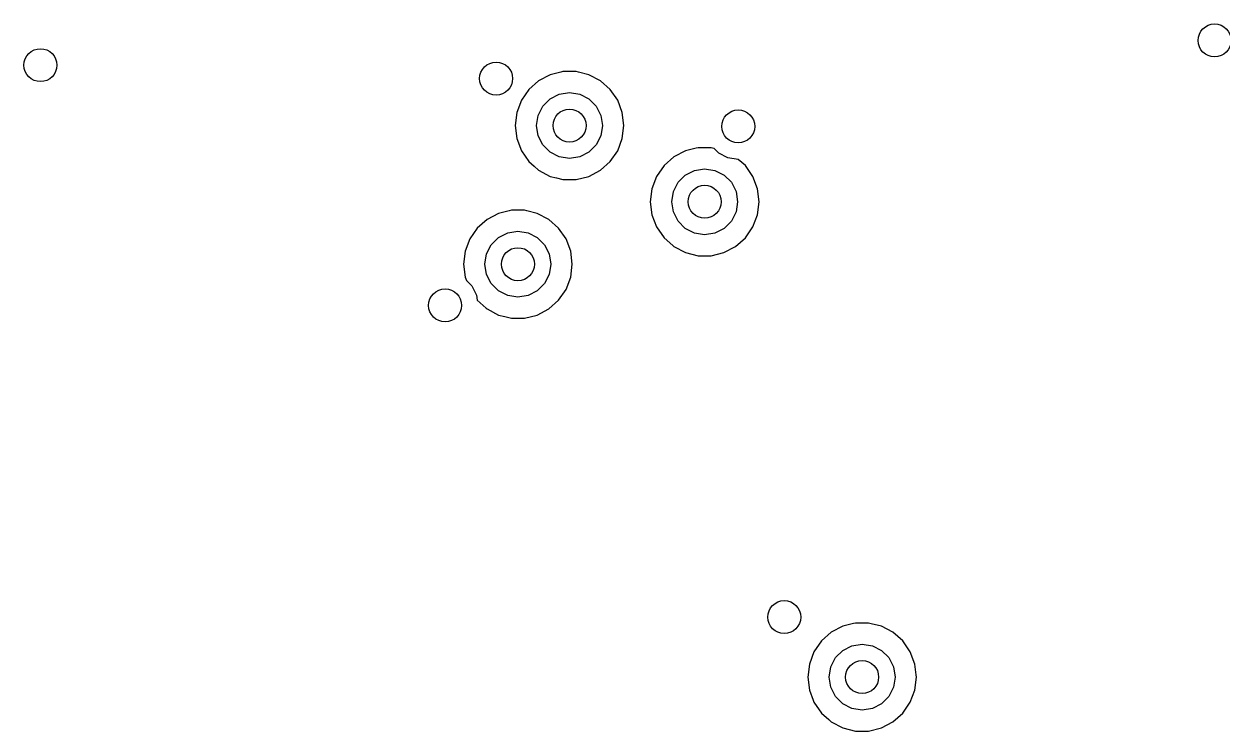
# Model space of a CAD drawing. Extents: x 106.8 to 191.4, y -142.2 to -57.6.
# Drawn here: x 147.28 to 161.81, y -77.87 to -69.3 of the extents above; entities that cross this region are included whole.
import ezdxf

# ---------------------------------------------------------------- set-up
doc = ezdxf.new("R2010")
doc.units = 0
doc.layers.add('BLACK', color=7, linetype='CONTINUOUS')

msp = doc.modelspace()

# ---------------------------------------------------------------- linework, layer by layer
at = {"layer": 'BLACK', "linetype": 'CONTINUOUS'}
for p, q in [((153.787, -69.8819), (153.658, -69.9136)), ((153.812, -69.8756), (153.787, -69.8819)), ((153.971, -69.8756), (153.812, -69.8756)), ((154.002, -69.8831), (153.971, -69.8756)), ((154.126, -69.9136), (154.002, -69.8831)), ((153.517, -69.9875), (153.398, -70.0929)), ((153.658, -69.9136), (153.517, -69.9875)), ((154.266, -69.9875), (154.126, -69.9136)), ((154.385, -70.0929), (154.266, -69.9875)), ((154.266, -69.9875), (154.266, -69.9875)), ((153.398, -70.0929), (153.308, -70.2237)), ((153.657, -70.2065), (153.768, -70.1497)), ((153.768, -70.1497), (153.892, -70.1301)), ((153.892, -70.1301), (154.015, -70.1497)), ((154.015, -70.1497), (154.127, -70.2065)), ((154.476, -70.2237), (154.385, -70.0929)), ((153.308, -70.2237), (153.252, -70.3723)), ((153.511, -70.4065), (153.568, -70.295)), ((153.568, -70.295), (153.657, -70.2065)), ((154.127, -70.2065), (154.215, -70.295)), ((154.215, -70.295), (154.272, -70.4065)), ((154.532, -70.3723), (154.476, -70.2237)), ((153.252, -70.3723), (153.232, -70.5301)), ((153.492, -70.5301), (153.511, -70.4065)), ((154.272, -70.4065), (154.292, -70.5301)), ((154.551, -70.5301), (154.532, -70.3723)), ((153.232, -70.5301), (153.252, -70.6879)), ((153.511, -70.6537), (153.492, -70.5301)), ((154.292, -70.5301), (154.272, -70.6537)), ((154.532, -70.6879), (154.551, -70.5301)), ((153.252, -70.6879), (153.252, -70.6879)), ((153.252, -70.6879), (153.308, -70.8365)), ((153.568, -70.7652), (153.511, -70.6537)), ((153.657, -70.8537), (153.568, -70.7652)), ((154.215, -70.7652), (154.127, -70.8537)), ((154.272, -70.6537), (154.215, -70.7652)), ((154.476, -70.8365), (154.532, -70.6879)), ((153.308, -70.8365), (153.398, -70.9673)), ((153.768, -70.9105), (153.657, -70.8537)), ((153.892, -70.9301), (153.768, -70.9105)), ((154.015, -70.9105), (153.892, -70.9301)), ((154.127, -70.8537), (154.015, -70.9105)), ((154.385, -70.9673), (154.476, -70.8365)), ((155.157, -70.9106), (155.038, -71.016)), ((155.298, -70.8367), (155.157, -70.9106)), ((155.426, -70.805), (155.298, -70.8367)), ((155.452, -70.7987), (155.426, -70.805)), ((155.611, -70.7987), (155.452, -70.7987)), ((155.641, -70.8062), (155.611, -70.7987)), ((155.646, -70.8075), (155.641, -70.8062)), ((155.703, -70.8637), (155.646, -70.8075)), ((155.814, -70.9205), (155.703, -70.8637)), ((153.398, -70.9673), (153.462, -71.0238)), ((153.462, -71.0238), (153.517, -71.0727)), ((154.266, -71.0727), (154.385, -70.9673)), ((155.038, -71.016), (154.948, -71.1468)), ((155.408, -71.0728), (155.531, -71.0532)), ((155.531, -71.0532), (155.655, -71.0728)), ((155.938, -70.9401), (155.814, -70.9205)), ((155.939, -70.9399), (155.938, -70.9401)), ((156.025, -71.016), (155.939, -70.9399)), ((156.115, -71.1468), (156.025, -71.016)), ((153.517, -71.0727), (153.658, -71.1466)), ((153.658, -71.1466), (153.735, -71.1656)), ((153.735, -71.1656), (153.812, -71.1846)), ((153.812, -71.1846), (153.812, -71.1846)), ((153.812, -71.1846), (153.971, -71.1846)), ((153.971, -71.1846), (154.126, -71.1466)), ((153.971, -71.1846), (153.971, -71.1846)), ((154.126, -71.1466), (154.266, -71.0727)), ((154.948, -71.1468), (154.891, -71.2954)), ((155.208, -71.2181), (155.296, -71.1296)), ((155.296, -71.1296), (155.408, -71.0728)), ((155.655, -71.0728), (155.766, -71.1296)), ((155.766, -71.1296), (155.855, -71.2181)), ((156.171, -71.2954), (156.115, -71.1468)), ((154.891, -71.2954), (154.872, -71.4532)), ((155.131, -71.4532), (155.151, -71.3296)), ((155.151, -71.3296), (155.208, -71.2181)), ((155.855, -71.2181), (155.912, -71.3296)), ((155.912, -71.3296), (155.931, -71.4532)), ((156.191, -71.4532), (156.171, -71.2954)), ((154.872, -71.4532), (154.891, -71.611)), ((155.151, -71.5768), (155.131, -71.4532)), ((155.931, -71.4532), (155.912, -71.5768)), ((156.171, -71.611), (156.191, -71.4532)), ((153.032, -71.5941), (152.892, -71.668)), ((153.161, -71.5624), (153.032, -71.5941)), ((153.187, -71.5561), (153.161, -71.5624)), ((153.346, -71.5561), (153.187, -71.5561)), ((153.376, -71.5636), (153.346, -71.5561)), ((153.5, -71.5941), (153.376, -71.5636)), ((153.641, -71.668), (153.5, -71.5941)), ((154.891, -71.611), (154.891, -71.611)), ((154.891, -71.611), (154.948, -71.7596)), ((155.208, -71.6883), (155.151, -71.5768)), ((155.912, -71.5768), (155.855, -71.6883)), ((156.115, -71.7596), (156.171, -71.611)), ((152.773, -71.7734), (152.682, -71.9042)), ((152.892, -71.668), (152.773, -71.7734)), ((153.76, -71.7734), (153.641, -71.668)), ((153.641, -71.668), (153.641, -71.668)), ((153.85, -71.9042), (153.76, -71.7734)), ((154.948, -71.7596), (155.038, -71.8904)), ((155.296, -71.7768), (155.208, -71.6883)), ((155.408, -71.8336), (155.296, -71.7768)), ((155.766, -71.7768), (155.655, -71.8336)), ((155.855, -71.6883), (155.766, -71.7768)), ((156.025, -71.8904), (156.115, -71.7596)), ((152.682, -71.9042), (152.626, -72.0528)), ((152.942, -71.9755), (153.031, -71.887)), ((153.031, -71.887), (153.142, -71.8302)), ((153.142, -71.8302), (153.266, -71.8106)), ((153.266, -71.8106), (153.39, -71.8302)), ((153.39, -71.8302), (153.501, -71.887)), ((153.501, -71.887), (153.59, -71.9755)), ((153.906, -72.0528), (153.85, -71.9042)), ((155.038, -71.8904), (155.143, -71.9836)), ((155.531, -71.8532), (155.408, -71.8336)), ((155.655, -71.8336), (155.531, -71.8532)), ((155.906, -71.9958), (156.025, -71.8904)), ((152.626, -72.0528), (152.607, -72.2106)), ((152.886, -72.087), (152.942, -71.9755)), ((153.59, -71.9755), (153.647, -72.087)), ((153.925, -72.2106), (153.906, -72.0528)), ((155.143, -71.9836), (155.157, -71.9958)), ((155.157, -71.9958), (155.298, -72.0697)), ((155.298, -72.0697), (155.375, -72.0887)), ((155.611, -72.1077), (155.765, -72.0697)), ((155.765, -72.0697), (155.906, -71.9958)), ((152.607, -72.2106), (152.626, -72.3684)), ((152.866, -72.2106), (152.886, -72.087)), ((152.886, -72.3342), (152.866, -72.2106)), ((153.647, -72.087), (153.666, -72.2106)), ((153.666, -72.2106), (153.647, -72.3342)), ((153.906, -72.3684), (153.925, -72.2106)), ((155.375, -72.0887), (155.452, -72.1077)), ((155.452, -72.1077), (155.452, -72.1077)), ((155.452, -72.1077), (155.611, -72.1077)), ((155.611, -72.1077), (155.611, -72.1077)), ((152.942, -72.4457), (152.886, -72.3342)), ((153.647, -72.3342), (153.59, -72.4457)), ((152.626, -72.3684), (152.642, -72.4098)), ((152.642, -72.4098), (152.707, -72.475)), ((152.707, -72.475), (152.764, -72.5865)), ((153.031, -72.5342), (152.942, -72.4457)), ((153.59, -72.4457), (153.501, -72.5342)), ((153.85, -72.517), (153.906, -72.3684)), ((152.764, -72.5865), (152.773, -72.6486)), ((152.773, -72.6486), (152.882, -72.7446)), ((153.142, -72.591), (153.031, -72.5342)), ((153.266, -72.6106), (153.142, -72.591)), ((153.39, -72.591), (153.266, -72.6106)), ((153.501, -72.5342), (153.39, -72.591)), ((153.641, -72.7532), (153.76, -72.6478)), ((153.76, -72.6478), (153.85, -72.517)), ((152.882, -72.7446), (152.892, -72.7532)), ((152.892, -72.7532), (153.032, -72.8271)), ((153.5, -72.8271), (153.641, -72.7532)), ((153.032, -72.8271), (153.109, -72.8461)), ((153.109, -72.8461), (153.187, -72.8651)), ((153.187, -72.8651), (153.187, -72.8651)), ((153.187, -72.8651), (153.346, -72.8651)), ((153.346, -72.8651), (153.5, -72.8271)), ((153.346, -72.8651), (153.346, -72.8651)), ((157.336, -76.5683), (157.207, -76.6)), ((157.361, -76.562), (157.336, -76.5683)), ((157.52, -76.562), (157.361, -76.562)), ((157.551, -76.5695), (157.52, -76.562)), ((157.675, -76.6), (157.551, -76.5695)), ((157.066, -76.6739), (156.947, -76.7793)), ((157.207, -76.6), (157.066, -76.6739)), ((157.815, -76.6739), (157.675, -76.6)), ((157.934, -76.7793), (157.815, -76.6739)), ((157.815, -76.6739), (157.815, -76.6739)), ((156.947, -76.7793), (156.857, -76.9101)), ((157.206, -76.8929), (157.317, -76.8361)), ((157.317, -76.8361), (157.441, -76.8165)), ((157.441, -76.8165), (157.565, -76.8361)), ((157.565, -76.8361), (157.676, -76.8929)), ((158.025, -76.9101), (157.934, -76.7793)), ((156.857, -76.9101), (156.801, -77.0587)), ((157.06, -77.0929), (157.117, -76.9814)), ((157.117, -76.9814), (157.206, -76.8929)), ((157.676, -76.8929), (157.765, -76.9814)), ((157.765, -76.9814), (157.821, -77.0929)), ((158.081, -77.0587), (158.025, -76.9101)), ((156.801, -77.0587), (156.782, -77.2165)), ((157.041, -77.2165), (157.06, -77.0929)), ((157.821, -77.0929), (157.841, -77.2165)), ((158.097, -77.1906), (158.081, -77.0587)), ((156.782, -77.2165), (156.801, -77.3743)), ((157.06, -77.3401), (157.041, -77.2165)), ((157.841, -77.2165), (157.821, -77.3401)), ((158.081, -77.3743), (158.1, -77.2165)), ((158.1, -77.2165), (158.097, -77.1906)), ((156.801, -77.3743), (156.847, -77.497)), ((157.117, -77.4516), (157.06, -77.3401)), ((157.821, -77.3401), (157.765, -77.4516)), ((158.025, -77.5229), (158.081, -77.3743)), ((156.847, -77.497), (156.857, -77.5229)), ((156.857, -77.5229), (156.947, -77.6537)), ((157.206, -77.5401), (157.117, -77.4516)), ((157.317, -77.5969), (157.206, -77.5401)), ((157.676, -77.5401), (157.565, -77.5969)), ((157.765, -77.4516), (157.676, -77.5401)), ((157.934, -77.6537), (158.025, -77.5229)), ((156.947, -77.6537), (157.037, -77.7332)), ((157.037, -77.7332), (157.066, -77.7591)), ((157.441, -77.6165), (157.317, -77.5969)), ((157.565, -77.5969), (157.441, -77.6165)), ((157.815, -77.7591), (157.934, -77.6537)), ((157.066, -77.7591), (157.207, -77.833)), ((157.207, -77.833), (157.284, -77.852)), ((157.284, -77.852), (157.361, -77.871)), ((157.361, -77.871), (157.361, -77.871)), ((157.361, -77.871), (157.52, -77.871)), ((157.52, -77.871), (157.675, -77.833)), ((157.52, -77.871), (157.52, -77.871)), ((157.675, -77.833), (157.815, -77.7591))]:
    msp.add_line(p, q, dxfattribs=at)
at = {"layer": 'BLACK'}
for centre in [(161.716, -69.4981), (147.475, -69.7976), (153.002, -69.9601), (153.892, -70.5301), (155.938, -70.5401), (155.531, -71.4532), (153.266, -72.2106), (152.383, -72.7101), (156.497, -76.4895), (157.441, -77.2165)]:
    msp.add_circle(centre, 0.2, dxfattribs=at)

doc.saveas('drawing.dxf')
